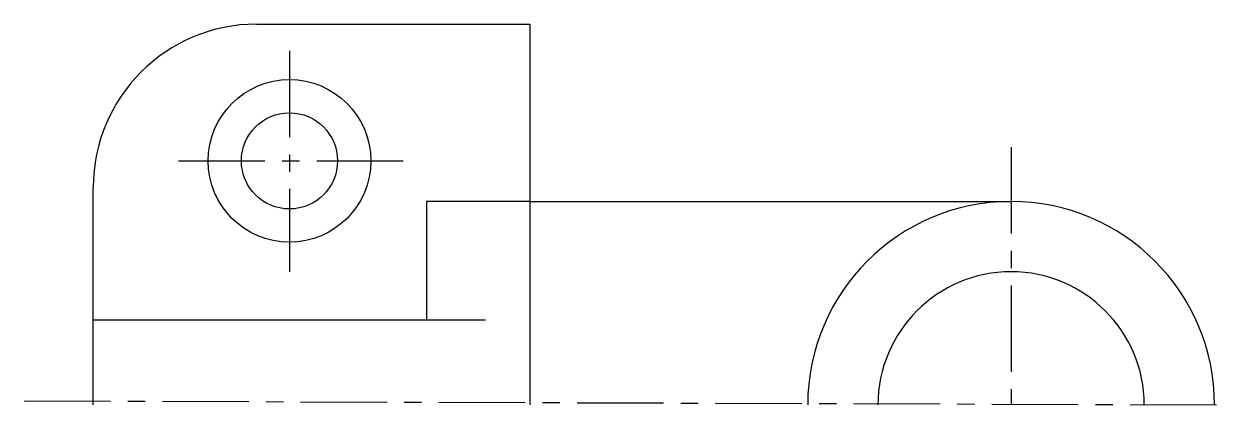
# Model space of a CAD drawing. Header units: millimetres. Extents: x 1265 to 1487, y 325 to 395.
import ezdxf

# ---------------------------------------------------------------- set-up
doc = ezdxf.new("R2010")
doc.units = ezdxf.units.MM
doc.header["$LTSCALE"] = 0.5
doc.linetypes.add('CENTER', pattern=[50.8, 31.75, -6.35, 6.35, -6.35])
doc.layers.add('点画线', color=1, linetype='CENTER')
doc.layers.add('粗实线', color=7, linetype='Continuous')

msp = doc.modelspace()

# ---------------------------------------------------------------- linework, layer by layer
at = {"layer": '点画线'}
for p, q in [((1314.24, 390.24), (1314.24, 349.61)), ((1446.82, 372.52), (1446.82, 325.16)), ((1293.84, 370), (1335.44, 370)), ((1265.49, 325.9), (1487.02, 325.16))]:
    msp.add_line(p, q, dxfattribs=at)
at = {"layer": '粗实线'}
for p, q in [((1308.2, 395.13), (1343.47, 395.13)), ((1343.47, 395.13), (1358.43, 395.13)), ((1358.43, 395.13), (1358.43, 362.52)), ((1278.2, 325.16), (1278.2, 365.13)), ((1358.43, 362.52), (1339.39, 362.52)), ((1339.39, 362.52), (1339.39, 340.78)), ((1358.43, 362.52), (1407.39, 362.52)), ((1358.43, 362.52), (1358.43, 325.16)), ((1407.39, 362.52), (1446.82, 362.52)), ((1278.2, 340.78), (1350.27, 340.78))]:
    msp.add_line(p, q, dxfattribs=at)
for radius in [14.95, 8.83]:
    msp.add_circle((1314.24, 370), radius, dxfattribs=at)
for centre, radius, start in [((1308.2, 365.13), 30, 90), ((1446.82, 325.16), 37.37, 0), ((1446.82, 325.16), 24.46, 0)]:
    msp.add_arc(centre, radius, start, 180, dxfattribs=at)

doc.saveas('drawing.dxf')
